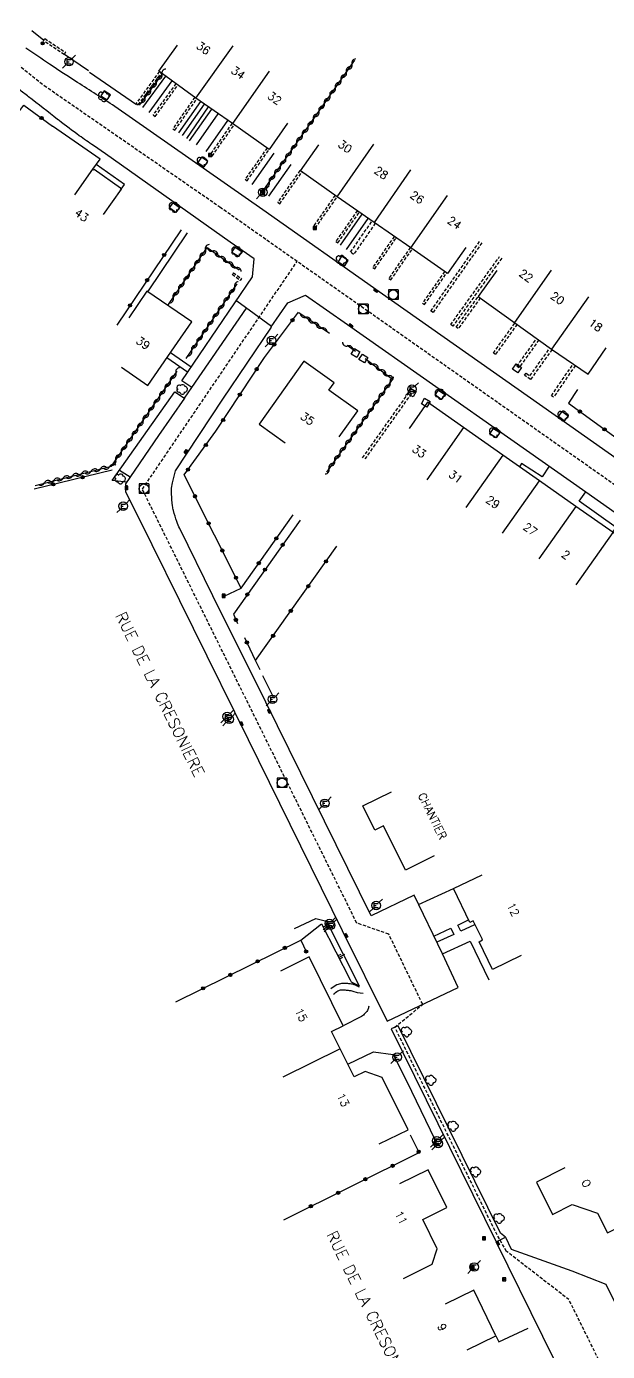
# Model space of a CAD drawing. Header units: millimetres. Extents: x 135000 to 136000, y 129211 to 130000.
# Drawn here: x 135658.8 to 135749.6, y 129545.9 to 129752.9 of the extents above; entities that cross this region are included whole.
import ezdxf
from ezdxf.enums import TextEntityAlignment as Align

# ---------------------------------------------------------------- set-up
doc = ezdxf.new("R2010")
doc.units = ezdxf.units.MM
doc.linetypes.add('DASHED', pattern=[0.75, 0.5, -0.25])
doc.layers.get('0').update_dxf_attribs({"linetype": 'CONTINUOUS'})
for name, color, linetype in [('W0001', 6, 'DASHED'), ('W0008', 7, 'CONTINUOUS'), ('W0100', 7, 'CONTINUOUS'), ('W0112', 1, 'DASHED'), ('W0211', 2, 'CONTINUOUS'), ('W0300', 7, 'CONTINUOUS'), ('W0310', 3, 'CONTINUOUS'), ('W0322', 7, 'CONTINUOUS'), ('W0330', 7, 'CONTINUOUS'), ('W0400', 7, 'CONTINUOUS'), ('W0420', 7, 'CONTINUOUS'), ('W0471', 7, 'CONTINUOUS'), ('W0984', 7, 'CONTINUOUS'), ('W0989', 7, 'CONTINUOUS'), ('W0991', 7, 'CONTINUOUS'), ('W1102', 7, 'CONTINUOUS')]:
    doc.layers.add(name, color=color, linetype=linetype)
doc.styles.get("Standard").update_dxf_attribs({"font": 'romans.shx', "width": 0.85})

# ---------------------------------------------------------------- blocks, each defined once
blk = doc.blocks.new('T300')
for p, q in [((-0.8, 0.51), (-0.86, 0.34)), ((-0.86, 0.34), (-0.86, 0.17)), ((-0.86, 0.17), (-0.74, 0.06)), ((-0.69, 0.63), (-0.8, 0.51)), ((-0.8, -0.06), (-0.74, 0.06)), ((-0.74, 0.06), (-0.69, 0.11)), ((-0.57, 0.69), (-0.69, 0.63)), ((-0.46, 0.69), (-0.57, 0.69)), ((-0.29, 0.63), (-0.46, 0.69)), ((-0.29, 0.63), (-0.17, 0.74)), ((-0.23, 0.57), (-0.29, 0.63)), ((-0.17, 0.74), (-0.06, 0.8)), ((-0.06, 0.8), (0.06, 0.8)), ((0.06, 0.8), (0.23, 0.74)), ((0.23, 0.74), (0.34, 0.63)), ((0.34, 0.63), (0.4, 0.51)), ((0.46, 0.46), (0.34, 0.46)), ((0.4, 0.51), (0.4, 0.46)), ((0.57, 0.4), (0.46, 0.46)), ((0.57, 0.4), (0.69, 0.29)), ((0.69, 0.29), (0.74, 0.17)), ((0.74, 0.06), (0.69, -0.17)), ((0.74, 0.17), (0.74, 0.06)), ((-0.8, -0.17), (-0.8, -0.06)), ((-0.8, -0.23), (-0.8, -0.17)), ((-0.74, -0.34), (-0.8, -0.23)), ((-0.69, -0.4), (-0.74, -0.34)), ((-0.51, -0.46), (-0.69, -0.4)), ((-0.4, -0.46), (-0.51, -0.46)), ((-0.4, -0.46), (-0.34, -0.46)), ((-0.34, -0.46), (-0.34, -0.4)), ((-0.34, -0.51), (-0.34, -0.46)), ((-0.29, -0.63), (-0.34, -0.51)), ((-0.17, -0.74), (-0.29, -0.63)), ((-0.06, -0.8), (-0.17, -0.74)), ((0.06, -0.8), (-0.06, -0.8)), ((0.17, -0.74), (0.06, -0.8)), ((0.23, -0.69), (0.17, -0.74)), ((0.29, -0.46), (0.23, -0.46)), ((0.29, -0.63), (0.23, -0.69)), ((0.46, -0.4), (0.29, -0.46)), ((0.34, -0.51), (0.29, -0.63)), ((0.34, -0.51), (0.34, -0.46)), ((0.57, -0.34), (0.46, -0.4)), ((0.63, -0.29), (0.57, -0.34)), ((0.69, -0.17), (0.63, -0.29))]:
    blk.add_line(p, q)
blk = doc.blocks.new('T471')
for p, q in [((-0.333334, 0.333334), (-0.333334, -0.333334)), ((-0.333334, 0.333334), (0.333334, 0.333334)), ((-0.333334, 0), (0, 0)), ((0.500001, 0.500001), (1.000002, 1.000002)), ((-0.500001, -0.500001), (-1.000002, -1.000002)), ((-0.333334, -0.333334), (0.333334, -0.333334))]:
    blk.add_line(p, q)
blk.add_ellipse((0, 0), major_axis=(0.471405, 0.471405), ratio=1, start_param=5.4977871438, end_param=11.780972451)
blk = doc.blocks.new('T420')
for p, q in [((0.75, 0.75), (-0.75, 0.75)), ((-0.75, 0.75), (-0.75, -0.75)), ((0.75, 0.75), (0.75, -0.75)), ((0.75, -0.75), (-0.75, -0.75))]:
    blk.add_line(p, q)
blk.add_ellipse((0, 0), major_axis=(-0.53, 0.53), ratio=1, start_param=3.926991, end_param=10.210176)
blk = doc.blocks.new('T400')
for p, q in [((-0.15, 0.3), (0.15, 0.3)), ((-0.15, -0.25), (-0.15, 0.3)), ((-0.15, 0.15), (0.15, 0.15)), ((-0.15, 0), (0.15, 0)), ((0.15, 0.3), (0.15, -0.25)), ((-0.15, -0.15), (0.15, -0.15)), ((-0.15, -0.25), (-0.15, -0.3)), ((-0.15, -0.3), (0.15, -0.3)), ((0.15, -0.3), (0.15, -0.25))]:
    blk.add_line(p, q)
blk = doc.blocks.new('t330o')
at = {"color": 0, "linetype": 'Continuous'}
for p, q in [((0.25, -0.25), (-0.25, 0.25)), ((-0.25, -0.25), (0.25, 0.25)), ((-0.25, 0.25), (-0.25, -0.25)), ((0.25, 0.25), (-0.25, 0.25)), ((0.25, -0.25), (0.25, 0.25)), ((-0.25, -0.25), (0.25, -0.25)), ((-0.25, -0.25), (-0.25, -0.25))]:
    blk.add_line(p, q, dxfattribs=at)
blk = doc.blocks.new('t310o')
at = {"color": 0, "linetype": 'Continuous'}
for centre, start, end in [((-0.5, 0.38), 216.8699, 323.1304), ((0.5, -0.37), 36.8699, 143.1303)]:
    blk.add_arc(centre, 0.625, start, end, dxfattribs=at)
blk = doc.blocks.new('t322o')
at = {"color": 0, "linetype": 'Continuous'}
for radius in [0.25, 0.15]:
    blk.add_circle((0, 0), radius, dxfattribs=at)
blk = doc.blocks.new('t211o')
at = {"color": 0, "linetype": 'Continuous'}
for p, q in [((-0.29, 0.5), (-0.29, 0)), ((0, 1), (0, 0)), ((0.29, 0.5), (0.29, 0))]:
    blk.add_line(p, q, dxfattribs=at)
blk = doc.blocks.new('t112o')
at = {"color": 0, "linetype": 'Continuous'}
for p, q in [((-0.5, 0.5), (0.5, 0.5)), ((-0.5, -0.5), (-0.5, 0.5)), ((0.5, 0.5), (0.5, -0.5)), ((0.5, -0.5), (-0.5, -0.5))]:
    blk.add_line(p, q, dxfattribs=at)

msp = doc.modelspace()

# ---------------------------------------------------------------- linework, layer by layer
at = {"layer": 'W0001'}
for points in [[(135560.86, 129958.57), (135564.88, 129942.85), (135567.07, 129926.33), (135578.75, 129837.84), (135580.07, 129828.49), (135581.38, 129822.81), (135583.38, 129817.35), (135585.22, 129813.4), (135589.49, 129805.95), (135592.54, 129801.86), (135595.96, 129798.44), (135600.9, 129794.13), (135652.11, 129751.17), (135661.57, 129743.66), (135689.02, 129724.69), (135827.94, 129626.95), (135835.75, 129621.51), (135844.05, 129617.8)], [(135804.74, 129487.24), (135778, 129495.12), (135770.77, 129497.34), (135767.09, 129499.1), (135764.62, 129502.6), (135746.03, 129540.43), (135748.87, 129543.21), (135743.55, 129553.96), (135733.8, 129561.5), (135732.33, 129564.06), (135716.35, 129596.51), (135720.7, 129600.1), (135715.4, 129611.06), (135710.4, 129612.8), (135676.91, 129680.57), (135701.1, 129716.19)]]:
    msp.add_lwpolyline(points, dxfattribs=at)
at = {"layer": 'W0008'}
for points in [[(135674.45, 129681.68), (135672.2, 129681.92), (135681.97, 129695.81), (135683.5, 129694.78), (135684.62, 129696.49), (135683.08, 129697.53), (135694.12, 129713.74), (135694.36, 129716.58), (135690.65, 129719.19), (135671.18, 129732.96), (135669.28, 129734.25, -0.009682), (135667.06, 129735.8, -0.006626), (135663.9, 129738.18, -0.000917), (135663.67, 129738.36, -0.000045), (135659.14, 129741.88, -0.001437), (135657.63, 129743.07, -0.000724)], [(135849.6, 129642.58), (135845.29, 129630.43), (135843.54, 129625.67, -0.079587), (135843.41, 129625.44, -0.011696), (135842.47, 129624.33), (135841.67, 129623.8), (135839.95, 129623.43), (135839.94, 129623.4), (135839.06, 129623.68), (135837.45, 129624.6), (135821.72, 129635.52), (135802.04, 129649.4), (135790.1, 129657.83), (135766.48, 129674.44), (135760.25, 129678.8), (135741.41, 129692.07), (135713.93, 129711.39), (135695.74, 129724.24), (135672.6, 129740.39, -0.003098), (135666.76, 129744.12, -0.004126), (135662.42, 129746.98, -0.000126), (135658.71, 129749.47, -0.010635)], [(135683.5, 129694.78), (135679.43, 129688.97), (135674.28, 129681.43), (135674.29, 129680.17), (135676.25, 129676.26), (135693.43, 129641.47), (135708.15, 129611.65), (135715.14, 129597.49), (135726.25, 129602.71), (135723.78, 129607.99), (135719.39, 129617.17), (135712.65, 129613.94), (135696.2, 129647.29), (135687.94, 129663.91), (135682.75, 129674.43, -0.031815), (135682.3, 129675.51, -0.020793), (135681.78, 129677.23, -0.030683), (135681.64, 129677.97, -0.01236), (135681.46, 129679.82, -0.041046), (135681.46, 129680.43, -0.02151), (135681.61, 129681.58), (135682.11, 129683.43), (135689.46, 129694.63), (135697.11, 129705.89), (135697.02, 129705.92), (135699.62, 129709.7), (135702.41, 129710.88), (135708.98, 129706.29), (135722.73, 129696.64), (135746.19, 129680.18), (135761.73, 129669.25)]]:
    msp.add_lwpolyline(points, format="xyb", dxfattribs=at)
at = {"layer": 'W0008', "flags": 128}
for points in [[(135668.68, 129745.75), (135676.01, 129740.69)], [(135676.99, 129740.2), (135680.56, 129745.11)], [(135677.97, 129739.45), (135681.55, 129744.39)], [(135682.63, 129736.24), (135686.06, 129741.14)], [(135683.18, 129735.83), (135686.63, 129740.74)], [(135683.84, 129735.39), (135687.27, 129740.29)], [(135684.27, 129735.02), (135687.74, 129739.96)], [(135685.35, 129734.36), (135688.77, 129739.24)], [(135686.9, 129733.35), (135690.29, 129738.17)], [(135694.07, 129728.2), (135697.51, 129733.09)], [(135673.59, 129727.47), (135674.12, 129728.19), (135669.69, 129731.3)], [(135696.69, 129726.38), (135700.15, 129731.32)], [(135707.87, 129718.69), (135711.26, 129723.55)], [(135708.82, 129718.04), (135712.19, 129722.89)], [(135683.91, 129720.61), (135677.69, 129711.43)], [(135697.1, 129706.01), (135691.65, 129709.95)], [(135684.62, 129696.49), (135693.16, 129708.87)], [(135684.53, 129699.65), (135681.29, 129701.89)], [(135683.98, 129698.84), (135680.73, 129701.09)], [(135720.05, 129615.68), (135725.5, 129618.17)], [(135728.81, 129612.51), (135726.66, 129611.53), (135726.18, 129612.49), (135727.88, 129613.29)], [(135722.43, 129610.77), (135725.11, 129612), (135725.56, 129611.03), (135722.89, 129609.82)], [(135723.78, 129607.99), (135728.12, 129609.97), (135731.06, 129603.94)], [(135732.14, 129548.3), (135732.62, 129547.35), (135737.16, 129549.5)]]:
    msp.add_lwpolyline(points, dxfattribs=at)
for points in [[(135671.4, 129741.39), (135671.91, 129742.2), (135670.93, 129742.82), (135670.41, 129742.01)], [(135687.13, 129731.77), (135686.15, 129732.44), (135685.58, 129731.62), (135686.56, 129730.94)], [(135682.69, 129724.61), (135682.13, 129723.82), (135681.15, 129724.52), (135681.71, 129725.31)], [(135692.43, 129717.71), (135691.91, 129716.92), (135690.9, 129717.58), (135691.42, 129718.38)], [(135709.05, 129716.32), (135708.04, 129716.96), (135707.51, 129716.12), (135708.52, 129715.48)], [(135723.61, 129694.6), (135722.64, 129695.3), (135723.19, 129696.07), (135724.17, 129695.37)], [(135741.91, 129691.93), (135742.5, 129692.71), (135743.42, 129692.02), (135742.82, 129691.24)], [(135732.17, 129688.59), (135731.21, 129689.24), (135731.77, 129690.06), (135732.73, 129689.41)]]:
    msp.add_lwpolyline(points, close=True, dxfattribs=at)
at = {"layer": 'W0008'}
for points in [[(135669.17, 129730.56), (135670.31, 129732.13), (135662.89, 129737.31)], [(135673.35, 129683.55), (135675.01, 129682.49)], [(135740.48, 129684.19), (135739.35, 129682.49), (135736.15, 129684.58), (135735.81, 129684.09)], [(135750.38, 129673.84), (135750.93, 129674.61), (135745.15, 129678.73), (135746.19, 129680.18)], [(135733.62, 129563.73), (135732.84, 129564.36), (135716.89, 129596.76), (135715.8, 129596.26), (135732.19, 129562.97), (135733.62, 129563.73), (135734.52, 129561.86), (135743.99, 129558.44), (135749.32, 129556.36), (135755.03, 129544.84)], [(135709.01, 129590.73), (135713.02, 129592.7), (135716.1, 129592.25), (135718.2, 129588.03), (135722.6, 129578.97)], [(135732.18, 129562.96), (135746.66, 129533.55), (135764.67, 129496.97), (135765.25, 129496.33), (135769.62, 129495), (135775.51, 129493.25), (135791.82, 129488.39), (135793.75, 129487.83), (135793.57, 129487.14), (135798.39, 129485.74), (135800.34, 129484.57)]]:
    msp.add_lwpolyline(points, dxfattribs=at)
at = {"layer": 'W0008', "flags": 128}
for points in [[(135710.81, 129602.77, 0.034729), (135710.21, 129603.08, 0.049886), (135709.77, 129603.23, 0.037736), (135708.99, 129603.33, 0.031186), (135708.04, 129603.33, 0.100232), (135707.3, 129603.13, 0.068012), (135706.37, 129602.5)], [(135706.75, 129601.66, -0.075136), (135707.46, 129602.2, -0.117528), (135708.01, 129602.35, -0.021874), (135708.57, 129602.34, -0.018837), (135709.22, 129602.28, -0.038306), (135709.78, 129602.17), (135710.48, 129601.92), (135711.38, 129601.85)], [(135712.28, 129599.8, -0.048791), (135712.14, 129599.28, -0.083532), (135711.98, 129599, -0.03081), (135711.44, 129598.42, -0.071447), (135711.16, 129598.22), (135708.27, 129596.76)]]:
    msp.add_lwpolyline(points, format="xyb", dxfattribs=at)
at = {"layer": 'W0100'}
for points in [[(135699.58, 129737.74), (135696.7, 129733.66), (135690.97, 129737.69), (135685.27, 129741.69), (135679.48, 129745.9), (135682.41, 129749.94)], [(135727.44, 129718.35), (135724.56, 129714.26), (135718.86, 129718.26), (135713.1, 129722.26), (135707.35, 129726.26), (135701.62, 129730.29), (135704.49, 129734.38)], [(135666.37, 129726.56), (135669.17, 129730.56), (135669.31, 129730.47), (135669.38, 129730.56), (135673.52, 129727.67), (135673.52, 129727.67), (135673.45, 129727.57), (135673.59, 129727.47), (135670.79, 129723.47)], [(135732.28, 129714.76), (135729.36, 129710.7), (135735.09, 129706.59), (135740.85, 129702.45), (135746.55, 129698.55), (135749.38, 129702.67)], [(135673.65, 129699.66), (135677.75, 129696.8), (135681.92, 129702.81), (135684.64, 129706.73), (135677.59, 129711.5), (135674.79, 129707.36)], [(135707.67, 129688.76), (135710.56, 129692.83), (135706.05, 129696.04), (135706.88, 129697.2), (135706.88, 129697.2), (135702.13, 129700.57), (135695.14, 129690.72), (135699.21, 129687.82)], [(135768.85, 129646.83), (135772.95, 129643.97), (135779.52, 129653.4), (135773.82, 129657.4), (135771.31, 129659.16), (135761.44, 129666.03), (135758.96, 129667.77), (135750.44, 129673.8), (135744.62, 129677.87), (135738.95, 129681.89), (135733.22, 129685.91), (135727.08, 129690.24), (135721.48, 129694.16), (135718.61, 129690.07)], [(135722.5, 129623.28), (135718.02, 129621.07), (135714.6, 129627.97), (135714.6, 129627.97), (135713.24, 129627.31), (135711.34, 129631.1), (135715.82, 129633.31)], [(135736.09, 129607.74), (135731.59, 129605.56), (135729.51, 129609.87), (135730.07, 129610.15), (135729.98, 129610.34), (135728.7, 129612.95), (135728.61, 129613.13), (135728.08, 129612.87), (135725.5, 129618.17), (135730, 129620.35)], [(135713.93, 129578.28), (135718.41, 129580.5), (135714.38, 129588.65), (135711.72, 129589.58), (135711.72, 129589.58), (135709.98, 129588.75), (135707.81, 129593.17), (135706.48, 129595.84), (135708.27, 129596.76), (135702.96, 129607.51), (135698.48, 129605.29)], [(135717.69, 129557.28), (135722.17, 129559.51), (135722.17, 129559.51), (135722.98, 129561.9), (135722.98, 129561.9), (135720.73, 129566.48), (135724.5, 129568.33), (135721.56, 129574.26), (135717.08, 129572.04)], [(135742.92, 129574.55), (135738.46, 129572.3), (135740.99, 129567.27), (135744.05, 129568.8), (135748.01, 129567.49), (135749.55, 129564.41), (135754.02, 129566.63)], [(135727.64, 129546.13), (135732.14, 129548.3), (135728.71, 129555.44), (135724.2, 129553.27)]]:
    msp.add_lwpolyline(points, dxfattribs=at)
at = {"layer": 'W0112'}
msp.add_lwpolyline([(135661.68, 129750.97), (135664.9, 129748.83), (135664.68, 129748.5), (135664.68, 129748.5), (135661.46, 129750.63)], close=True, dxfattribs=at)
for points in [[(135679.56, 129745.84), (135675.96, 129740.87), (135676.28, 129740.63), (135679.89, 129745.6)], [(135682.15, 129743.95), (135678.59, 129739.05), (135678.92, 129738.81), (135682.48, 129743.72)], [(135685.11, 129741.81), (135681.66, 129736.89), (135681.99, 129736.66), (135685.44, 129741.58)], [(135690.92, 129737.73), (135687.49, 129732.86), (135687.82, 129732.63), (135691.25, 129737.5)], [(135696.39, 129733.88), (135692.96, 129729), (135693.28, 129728.77), (135696.72, 129733.65)], [(135701.52, 129730.36), (135698.05, 129725.41), (135698.38, 129725.18), (135701.85, 129730.13)], [(135707.03, 129726.49), (135703.6, 129721.61), (135703.93, 129721.38), (135707.35, 129726.26)], [(135710.48, 129724.09), (135707.13, 129719.28), (135707.46, 129719.05), (135710.81, 129723.86)], [(135713.3, 129722.12), (135709.91, 129717.25), (135709.44, 129717.64), (135712.81, 129722.47)], [(135716.25, 129720.07), (135712.89, 129715.23), (135713.22, 129715.01), (135716.58, 129719.85)], [(135718.76, 129718.34), (135715.39, 129713.49), (135715.72, 129713.26), (135719.08, 129718.11)], [(135729.93, 129719.05), (135722.31, 129708.19), (135721.98, 129708.42), (135729.6, 129719.28)], [(135733.04, 129716.68), (135725.41, 129706.05), (135725.08, 129706.29), (135732.71, 129716.91)], [(135724.12, 129714.57), (135720.66, 129709.64), (135720.98, 129709.41), (135724.45, 129714.34)], [(135729.7, 129710.46), (135726.27, 129705.67), (135725.94, 129705.9), (135729.38, 129710.69)], [(135735.45, 129706.33), (135732.07, 129701.62), (135731.74, 129701.85), (135735.12, 129706.56)], [(135738.85, 129703.89), (135735.74, 129699.55), (135735.41, 129699.78), (135738.53, 129704.12)], [(135740.91, 129702.41), (135737.55, 129697.72), (135736.63, 129698.37), (135736.86, 129698.69), (135737.45, 129698.28), (135740.59, 129702.64)], [(135744.55, 129699.92), (135741.14, 129694.95), (135740.81, 129695.18), (135744.22, 129700.15)], [(135711.31, 129685.47), (135718.59, 129695.72), (135718.91, 129695.49), (135711.63, 129685.24)]]:
    msp.add_lwpolyline(points, dxfattribs=at)
at = {"layer": 'W0112', "flags": 128}
msp.add_lwpolyline([(135691.13, 129714.4), (135692.42, 129713.47), (135692.21, 129713.18), (135690.92, 129714.12)], close=True, dxfattribs=at)
at = {"layer": 'W0211', "flags": 128}
msp.add_lwpolyline([(135700.7, 129611.92), (135703.99, 129613.53), (135705.67, 129613.07), (135710.78, 129603)], dxfattribs=at)
at = {"layer": 'W0211'}
msp.add_lwpolyline([(135701.66, 129610.14), (135704.91, 129612.66), (135709.36, 129603.93), (135709.53, 129603.6), (135710.78, 129603)], dxfattribs=at)
at = {"layer": 'W0310', "flags": 128}
for points in [[(135695.87, 129727.34), (135710.11, 129747.62)], [(135676.47, 129740.55), (135680.05, 129745.48)], [(135680.89, 129709.27), (135687.05, 129718.36), (135692.03, 129714.83)], [(135683.76, 129700.97), (135691.7, 129712.68)], [(135706.15, 129704.91), (135701.38, 129708.13)], [(135710.23, 129702.11), (135708.9, 129703.05)], [(135711.74, 129701.01), (135716, 129697.78), (135705.67, 129683.24)], [(135660.16, 129681.18), (135672.09, 129684.16), (135682.37, 129699.03)]]:
    msp.add_lwpolyline(points, dxfattribs=at)
at = {"layer": 'W0322', "flags": 128}
for points in [[(135659.66, 129752.26), (135661.52, 129750.71)], [(135664.73, 129748.56), (135668.51, 129745.97)], [(135657.6, 129739.52), (135658.41, 129740.58), (135662.89, 129737.31)], [(135682.98, 129721.1), (135672.91, 129706.22)], [(135689.7, 129663.84), (135692.35, 129665.14), (135688.2, 129673.4), (135683.45, 129682.81), (135688.37, 129689.62), (135695.97, 129701.16), (135701.32, 129708.23)], [(135744.87, 129696.13), (135743.48, 129694), (135759.46, 129682.41)], [(135672.2, 129683.57), (135660, 129680.6)], [(135692.35, 129665.14), (135700.45, 129676.55)], [(135701.57, 129675.75), (135691.13, 129661.05), (135691.78, 129659.57)], [(135694.59, 129653.81), (135707.29, 129671.69)], [(135695.31, 129652.37), (135694.59, 129653.81), (135692.9, 129657.37)], [(135697.48, 129647.86), (135695.73, 129651.42)], [(135682.15, 129600.49), (135701.66, 129610.14), (135702.51, 129608.33)], [(135698.99, 129566.44), (135720.14, 129576.93), (135718.8, 129579.65)]]:
    msp.add_lwpolyline(points, dxfattribs=at)
at = {"layer": 'W1102', "flags": 128}
for points in [[(135685.27, 129741.69), (135691.08, 129749.83)], [(135696.72, 129745.87), (135690.97, 129737.69)], [(135707.35, 129726.26), (135713.08, 129734.46)], [(135718.81, 129730.47), (135713.1, 129722.26)], [(135718.86, 129718.26), (135724.58, 129726.46)], [(135740.77, 129714.82), (135735.03, 129706.63)], [(135746.59, 129710.64), (135740.85, 129702.45)], [(135727.08, 129690.24), (135721.33, 129682.06)], [(135733.22, 129685.91), (135727.46, 129677.73)], [(135733.18, 129673.72), (135738.95, 129681.89)], [(135744.62, 129677.87), (135738.86, 129669.69)], [(135744.69, 129665.62), (135750.44, 129673.8)]]:
    msp.add_lwpolyline(points, dxfattribs=at)
at = {"layer": 'W1102'}
msp.add_lwpolyline([(135707.81, 129593.17), (135698.85, 129588.73)], dxfattribs=at)

# ---------------------------------------------------------------- block references
at = {"layer": 'W0112'}
for p, rotation in [((135710.22, 129701.86), 149.2212487281019), ((135711.44, 129700.99), 148.2327108419907), ((135735.45, 129699.46), 324.8315352729317), ((135719, 129695.66), 151.9136711046642), ((135721.18, 129694.1), 150.285178501922)]:
    msp.add_blockref('t112o', p, dxfattribs=dict(at, rotation=rotation))
at = {"layer": 'W0211'}
for p, rotation in [((135705.31, 129611.88), 296.9957743342729), ((135707.58, 129607.42), 296.9957743338237)]:
    msp.add_blockref('t211o', p, dxfattribs=dict(at, rotation=rotation))
at = {"layer": 'W0300'}
for p in [(135670.93, 129741.89), (135686.31, 129731.72), (135681.97, 129724.62), (135691.74, 129717.68), (135708.06, 129716.32), (135683.17, 129696.15), (135723.51, 129695.39), (135742.67, 129692), (135731.99, 129689.44), (135673.49, 129682.16), (135718.22, 129595.79), (135722, 129588.21), (135725.48, 129581.04), (135729, 129573.91), (135732.68, 129566.64)]:
    msp.add_blockref('T300', p, dxfattribs=at)
at = {"layer": 'W0310'}
for p, rotation in [((135709.66, 129746.98), 54.93974680205386), ((135679.11, 129744.19), 54.03119548896944), ((135679.99, 129745.4), 54.03119548896944), ((135707.94, 129744.53), 54.93974680205386), ((135708.8, 129745.75), 54.93974680205386), ((135677.35, 129741.76), 54.03119548896944), ((135678.23, 129742.97), 54.03119548896944), ((135706.21, 129742.07), 54.93974680205386), ((135707.07, 129743.3), 54.93974680205386), ((135705.35, 129740.84), 54.93974680205386), ((135703.63, 129738.39), 54.93974680205386), ((135704.49, 129739.62), 54.93974680205386), ((135701.9, 129735.93), 54.93974680205386), ((135702.77, 129737.16), 54.93974680205386), ((135700.18, 129733.48), 54.93974680205386), ((135701.04, 129734.7), 54.93974680205386), ((135699.32, 129732.25), 54.93974680205386), ((135697.6, 129729.79), 54.93974680205386), ((135698.46, 129731.02), 54.93974680205386), ((135696.73, 129728.57), 54.93974680205386), ((135686.78, 129717.96), 55.88609658261836), ((135687.88, 129717.77), 324.6240796850116), ((135685.1, 129715.48), 55.88609658261836), ((135685.94, 129716.72), 55.88609658261836), ((135689.1, 129716.9), 324.6240796850116), ((135690.32, 129716.04), 324.6240796850116), ((135691.55, 129715.17), 324.6240796850116), ((135683.41, 129712.99), 55.88609658261836), ((135684.25, 129714.23), 55.88609658261836), ((135682.57, 129711.75), 55.88609658261836), ((135690.5, 129710.91), 55.85309129365498), ((135691.34, 129712.15), 55.85309129365498), ((135681.73, 129710.51), 55.88609658261836), ((135689.65, 129709.66), 55.85309129365498), ((135687.97, 129707.18), 55.85309129365498), ((135688.81, 129708.42), 55.85309129365498), ((135702.43, 129707.43), 145.9498390944946), ((135686.29, 129704.7), 55.85309129365498), ((135687.13, 129705.94), 55.85309129365498), ((135703.67, 129706.59), 145.9498390944946), ((135704.91, 129705.75), 145.9498390944946), ((135685.44, 129703.46), 55.85309129365498), ((135709, 129702.97), 144.9438822330749), ((135684.6, 129702.22), 55.85309129365498), ((135682.16, 129698.72), 55.33413196227631), ((135712.94, 129700.1), 322.8574653050747), ((135714.14, 129699.2), 322.8574653050747), ((135680.45, 129696.26), 55.33413196227631), ((135681.3, 129697.49), 55.33413196227631), ((135715.33, 129698.29), 322.8574653050747), ((135715.62, 129697.24), 234.616689065273), ((135679.6, 129695.02), 55.33413196227631), ((135713.88, 129694.8), 234.616689065273), ((135714.75, 129696.02), 234.616689065273), ((135677.89, 129692.55), 55.33413196227631), ((135678.74, 129693.79), 55.33413196227631), ((135712.14, 129692.35), 234.616689065273), ((135713.01, 129693.58), 234.616689065273), ((135676.18, 129690.09), 55.33413196227631), ((135677.04, 129691.32), 55.33413196227631), ((135711.28, 129691.13), 234.616689065273), ((135675.33, 129688.85), 55.33413196227631), ((135709.54, 129688.68), 234.616689065273), ((135710.41, 129689.91), 234.616689065273), ((135673.63, 129686.39), 55.33413196227631), ((135674.48, 129687.62), 55.33413196227631), ((135707.8, 129686.24), 234.616689065273), ((135708.67, 129687.46), 234.616689065273), ((135672.77, 129685.15), 55.33413196227631), ((135706.06, 129683.79), 234.616689065273), ((135706.93, 129685.01), 234.616689065273), ((135664.52, 129682.27), 14.01726466081202), ((135665.98, 129682.64), 14.01726466081202), ((135667.43, 129683), 14.01726466081202), ((135668.89, 129683.36), 14.01726466081202), ((135670.35, 129683.73), 14.01726466081202), ((135671.8, 129684.09), 14.01726466081202), ((135661.61, 129681.55), 14.01726466081202), ((135663.07, 129681.91), 14.01726466081202)]:
    msp.add_blockref('t310o', p, dxfattribs=dict(at, rotation=rotation))
at = {"layer": 'W0322'}
for p, rotation in [((135661.33, 129750.24), 270.3826801095608), ((135661.17, 129738.56), 323.8667687593129), ((135680.32, 129717.17), 235.8860965826863), ((135677.66, 129713.23), 235.8860965826863), ((135674.99, 129709.3), 235.8860965826863), ((135700.37, 129706.98), 52.94261756135614), ((135697.51, 129703.19), 52.94261756135614), ((135694.76, 129699.32), 56.61968268420973), ((135692.15, 129695.35), 56.61968268420973), ((135745.26, 129692.7), 324.0537066139937), ((135689.53, 129691.38), 56.61968268420973), ((135749.11, 129689.92), 324.0537066139937), ((135686.83, 129687.48), 54.11770297158537), ((135667.58, 129682.45), 193.6450515859557), ((135684.04, 129683.63), 54.11770297158537), ((135662.97, 129681.33), 193.6450515859557), ((135685.13, 129679.48), 116.7886425161948), ((135687.27, 129675.24), 116.7886425161948), ((135697.85, 129672.89), 54.61668906549471), ((135689.41, 129670.99), 116.6928339105932), ((135698.82, 129671.88), 234.6166890654655), ((135695.1, 129669.02), 54.61668906549471), ((135696.07, 129668.01), 234.6166890654655), ((135705.6, 129669.3), 54.61668906546814), ((135691.54, 129666.75), 116.6928339105932), ((135693.32, 129664.13), 234.6166890654655), ((135702.84, 129665.43), 54.61668906546814), ((135691.52, 129660.16), 293.509695877277), ((135700.09, 129661.56), 54.61668906546814), ((135697.34, 129657.68), 54.61668906546814), ((135693.24, 129656.64), 115.5081991979866), ((135699.18, 129608.91), 26.313403320521), ((135702.5, 129608.35), 295.1015649794874), ((135694.92, 129606.81), 26.313403320521), ((135690.66, 129604.7), 26.313403320521), ((135686.41, 129602.6), 26.313403320521), ((135720.08, 129577.06), 116.2774088728364), ((135716.01, 129574.88), 26.37230117795952), ((135711.75, 129572.77), 26.37230117795952), ((135707.5, 129570.66), 26.37230117795952), ((135703.24, 129568.55), 26.37230117795952)]:
    msp.add_blockref('t322o', p, dxfattribs=dict(at, rotation=rotation))
at = {"layer": 'W0330'}
for p in [(135687.52, 129732.78), (135695.81, 129727.09), (135703.85, 129721.39), (135689.61, 129663.91), (135730.28, 129563.53), (135728.48, 129558.93), (135733.42, 129557.13)]:
    msp.add_blockref('t330o', p, dxfattribs=at)
at = {"layer": 'W0400'}
for p, rotation in [((135713.4, 129711.58), 54.76258282403303), ((135709.48, 129706.13), 234.9170794625336), ((135683.72, 129686.45), 324.8827494729101), ((135674.43, 129680.78), 180.236645341519), ((135696.73, 129645.88), 205.2062347897887), ((135692.38, 129643.94), 26.07503408942624), ((135708.73, 129610.82), 206.2769107414063), ((135732.44, 129562.78), 206.1906867788902)]:
    msp.add_blockref('T400', p, dxfattribs=dict(at, rotation=rotation))
at = {"layer": 'W0420'}
for p in [(135716.1, 129710.97), (135711.43, 129708.73), (135677.16, 129680.65), (135698.73, 129634.7)]:
    msp.add_blockref('T420', p, dxfattribs=at)
at = {"layer": 'W0471'}
for p in [(135665.46, 129747.37), (135695.72, 129726.96), (135697.09, 129703.8), (135719.03, 129696.21), (135673.92, 129677.92), (135697.25, 129647.75), (135690.16, 129645.06), (135690.47, 129644.62), (135705.43, 129631.5), (135713.42, 129615.54), (135706.16, 129612.73), (135706.32, 129612.44), (135716.71, 129591.84), (135722.9, 129578.76), (135723.11, 129578.36), (135728.73, 129559.06)]:
    msp.add_blockref('T471', p, dxfattribs=at)

# ---------------------------------------------------------------- texts
at = {"layer": 'W0984'}
msp.add_text('CHANTIER', height=1.25, rotation=296.3036, dxfattribs=at).set_placement((135722.24, 129629.51), align=Align.MIDDLE)
at = {"layer": 'W0989'}
for p in [(135679.68, 129648.55), (135712.65, 129551.85)]:
    msp.add_text('RUE DE LA CRESONIERE', height=1.75, rotation=296.1691, dxfattribs=at).set_placement(p, align=Align.MIDDLE)
at = {"layer": 'W0991'}
for s, rotation, p in [('36', 324.4869, (135686.46, 129749.48)), ('34', 324.4869, (135691.88, 129745.63)), ('32', 324.4869, (135697.58, 129741.66)), ('30', 324.4869, (135708.57, 129734.11)), ('28', 325.1403, (135714.23, 129730)), ('26', 325.1403, (135719.83, 129726.17)), ('43', 325.0423, (135667.43, 129723.38)), ('24', 325.1403, (135725.66, 129722.2)), ('22', 324.6486, (135736.86, 129713.93)), ('20', 324.6486, (135741.76, 129710.41)), ('18', 324.6486, (135747.72, 129706.21)), ('39', 325.0423, (135677.04, 129703.4)), ('35', 324.6167, (135702.71, 129691.58)), ('33', 324.6167, (135720.16, 129686.49)), ('31', 324.6167, (135725.86, 129682.52)), ('29', 324.6167, (135731.68, 129678.55)), ('27', 324.6167, (135737.51, 129674.31)), ('2', 324.6167, (135743.08, 129670.34)), ('12', 295.7591, (135734.85, 129614.92)), ('15', 296.3134, (135701.72, 129598.45)), ('13', 296.3134, (135708.27, 129585.17)), ('O', 296.3134, (135746.26, 129572.13)), ('11', 296.3134, (135717.35, 129566.76)), ('9', 296.3134, (135723.75, 129549.63))]:
    msp.add_text(s, height=1.25, rotation=rotation, dxfattribs=at).set_placement(p, align=Align.MIDDLE)

doc.saveas('drawing.dxf')
